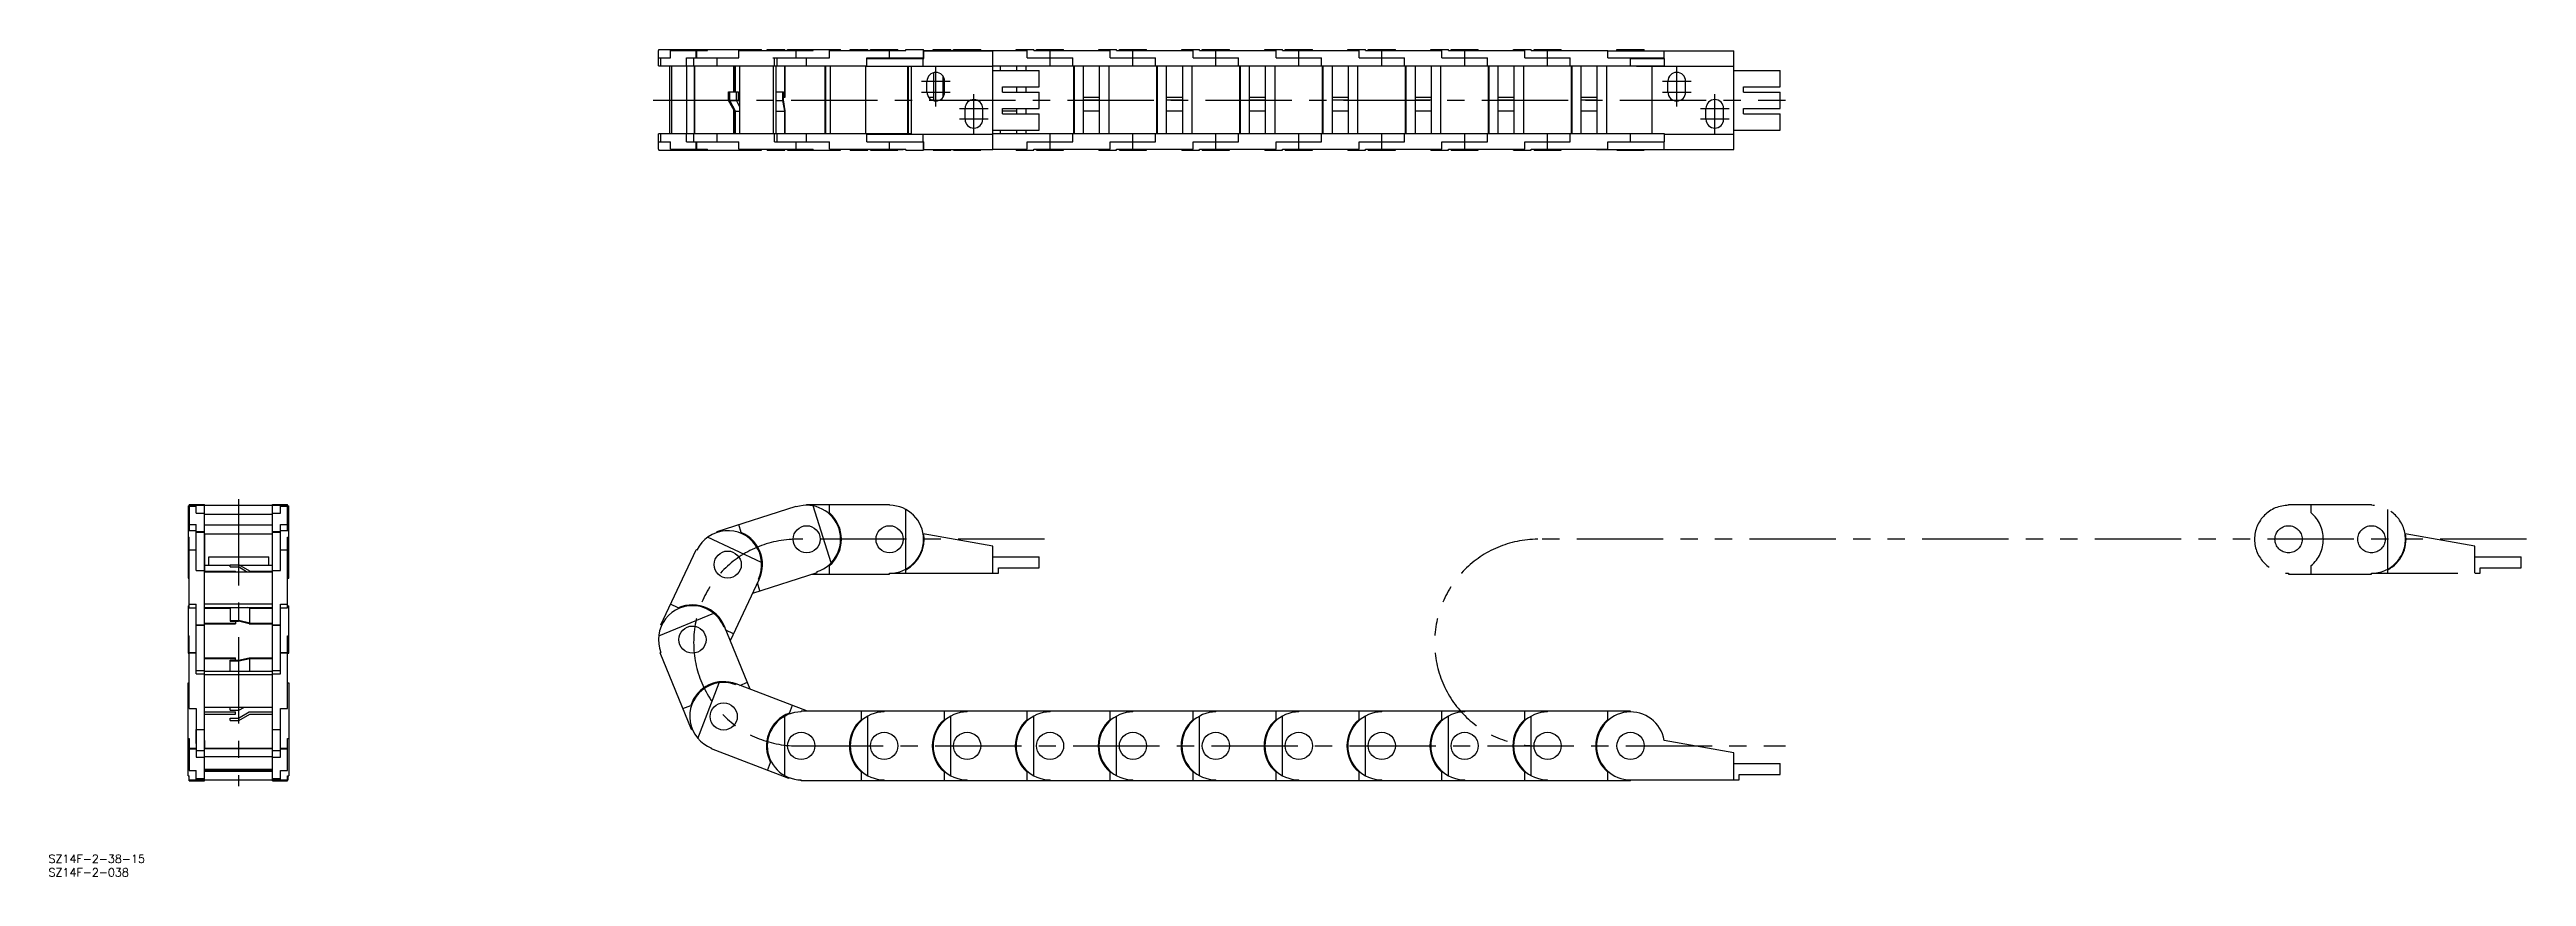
# Model space of a CAD drawing. Extents: x -69 to 842, y -35 to 269.
import ezdxf

# ---------------------------------------------------------------- set-up
doc = ezdxf.new("R2010")
doc.units = 0
doc.linetypes.add('CENTER', pattern=[50.8, 31.75, -6.35, 6.35, -6.35])
doc.linetypes.add('PHANTOM', pattern=[63.5, 31.75, -6.35, 6.35, -6.35, 6.35, -6.35])
doc.layers.get('0').update_dxf_attribs({"linetype": 'CONTINUOUS'})
doc.layers.add('CENTER', color=1, linetype='CENTER')
doc.styles.get("Standard").update_dxf_attribs({"font": 'txt.shx', "height": 3, "bigfont": 'bigfont.shx'})

msp = doc.modelspace()

# ---------------------------------------------------------------- linework, layer by layer
at = {"color": 7, "linetype": 'CONTINUOUS'}
for p, q in [((154.49, 262.97), (154.49, 268.58)), ((154.49, 268.58), (154.57, 268.58)), ((154.49, 265.97), (158.95, 265.97)), ((154.49, 265.97), (155.4, 265.97)), ((154.57, 268.97), (192.43, 268.97)), ((154.57, 268.58), (154.57, 268.97)), ((155.4, 262.97), (155.4, 265.97)), ((158.95, 268.58), (172.58, 268.58)), ((158.95, 265.97), (158.95, 268.58)), ((164.82, 265.97), (184, 265.97)), ((164.82, 262.97), (164.82, 265.97)), ((167.46, 262.97), (167.46, 265.97)), ((168.37, 265.97), (168.37, 268.58)), ((168.64, 265.97), (168.64, 268.58)), ((170.62, 265.97), (176.05, 265.97)), ((170.62, 265.97), (170.62, 265.97)), ((172.58, 268.58), (172.58, 268.97)), ((176.05, 262.97), (176.05, 265.97)), ((184, 268.58), (211.36, 268.58)), ((184, 265.97), (184, 268.58)), ((192.43, 268.58), (192.43, 268.97)), ((194.5, 268.97), (201, 268.97)), ((194.5, 268.58), (194.5, 268.97)), ((196.5, 265.97), (217.35, 265.97)), ((197.14, 262.97), (197.14, 265.97)), ((198.09, 262.97), (198.09, 265.97)), ((201, 268.58), (201, 268.97)), ((202, 268.97), (221.5, 268.97)), ((202, 268.58), (202, 268.97)), ((204, 268.58), (204, 268.97)), ((205.09, 265.97), (205.09, 268.58)), ((205.18, 265.97), (205.18, 268.58)), ((208.72, 265.97), (209, 265.97)), ((208.72, 265.97), (208.72, 265.97)), ((209, 262.97), (209, 265.97)), ((211.36, 268.58), (211.36, 268.97)), ((217.35, 268.58), (245.5, 268.58)), ((217.35, 265.97), (217.35, 268.58)), ((221.5, 268.58), (221.5, 268.97)), ((225, 268.97), (231.5, 268.97)), ((225, 268.58), (225, 268.97)), ((231.15, 265.97), (243.05, 265.97)), ((231.15, 262.97), (231.15, 265.97)), ((231.15, 265.62), (252.04, 265.62)), ((231.5, 268.58), (231.5, 268.97)), ((232.5, 268.97), (242.5, 268.97)), ((232.5, 268.58), (232.5, 268.97)), ((234.5, 265.62), (234.5, 265.97)), ((239.5, 265.97), (239.5, 268.58)), ((242.5, 268.58), (242.5, 268.97)), ((243.05, 265.97), (252, 265.97)), ((243.05, 265.97), (243.05, 265.97)), ((244.5, 265.62), (244.5, 265.97)), ((245.5, 268.97), (252, 268.97)), ((245.5, 268.58), (245.5, 268.97)), ((245.5, 265.62), (245.5, 265.97)), ((251.83, 262.8), (251.83, 265.62)), ((252, 265.97), (252, 268.97)), ((252, 268.58), (259.65, 268.58)), ((252, 268.45), (277.5, 268.45)), ((252.04, 265.62), (252.04, 268.45)), ((255.5, 268.97), (262, 268.97)), ((255.5, 268.58), (255.5, 268.97)), ((259.65, 268.45), (259.65, 268.58)), ((262, 268.58), (262, 268.97)), ((262, 268.58), (290.15, 268.58)), ((263, 268.97), (273, 268.97)), ((263, 268.58), (263, 268.97)), ((268, 268.45), (268, 268.58)), ((273, 268.58), (273, 268.97)), ((277.5, 232.15), (277.5, 268.45)), ((286, 268.97), (292.5, 268.97)), ((286, 268.58), (286, 268.97)), ((290.15, 265.97), (290.15, 268.58)), ((290.15, 265.97), (306.85, 265.97)), ((292.5, 268.58), (292.5, 268.97)), ((292.5, 268.58), (320.65, 268.58)), ((293.5, 268.97), (303.5, 268.97)), ((293.5, 268.58), (293.5, 268.97)), ((298.5, 262.97), (298.5, 268.58)), ((303.5, 268.58), (303.5, 268.97)), ((306.85, 262.97), (306.85, 265.97)), ((316.5, 268.97), (323, 268.97)), ((316.5, 268.58), (316.5, 268.97)), ((320.65, 265.97), (320.65, 268.58)), ((320.65, 265.97), (337.35, 265.97)), ((323, 268.58), (323, 268.97)), ((323, 268.58), (351.15, 268.58)), ((324, 268.97), (334, 268.97)), ((324, 268.58), (324, 268.97)), ((329, 262.97), (329, 268.58)), ((334, 268.58), (334, 268.97)), ((337.35, 262.97), (337.35, 265.97)), ((347, 268.97), (353.5, 268.97)), ((347, 268.58), (347, 268.97)), ((351.15, 265.97), (351.15, 268.58)), ((351.15, 265.97), (367.85, 265.97)), ((353.5, 268.58), (353.5, 268.97)), ((353.5, 268.58), (381.65, 268.58)), ((354.5, 268.97), (364.5, 268.97)), ((354.5, 268.58), (354.5, 268.97)), ((359.5, 262.97), (359.5, 268.58)), ((364.5, 268.58), (364.5, 268.97)), ((367.85, 262.97), (367.85, 265.97)), ((377.5, 268.97), (384, 268.97)), ((377.5, 268.58), (377.5, 268.97)), ((381.65, 265.97), (381.65, 268.58)), ((381.65, 265.97), (398.35, 265.97)), ((384, 268.58), (384, 268.97)), ((384, 268.58), (412.15, 268.58)), ((385, 268.97), (395, 268.97)), ((385, 268.58), (385, 268.97)), ((390, 262.97), (390, 268.58)), ((395, 268.58), (395, 268.97)), ((398.35, 262.97), (398.35, 265.97)), ((408, 268.97), (414.5, 268.97)), ((408, 268.58), (408, 268.97)), ((412.15, 265.97), (412.15, 268.58)), ((412.15, 265.97), (428.85, 265.97)), ((414.5, 268.58), (414.5, 268.97)), ((414.5, 268.58), (442.65, 268.58)), ((415.5, 268.97), (425.5, 268.97)), ((415.5, 268.58), (415.5, 268.97)), ((420.5, 262.97), (420.5, 268.58)), ((425.5, 268.58), (425.5, 268.97)), ((428.85, 262.97), (428.85, 265.97)), ((438.5, 268.97), (445, 268.97)), ((438.5, 268.58), (438.5, 268.97)), ((442.65, 265.97), (442.65, 268.58)), ((442.65, 265.97), (459.35, 265.97)), ((445, 268.58), (445, 268.97)), ((445, 268.58), (473.15, 268.58)), ((446, 268.97), (456, 268.97)), ((446, 268.58), (446, 268.97)), ((451, 262.97), (451, 268.58)), ((456, 268.58), (456, 268.97)), ((459.35, 262.97), (459.35, 265.97)), ((469, 268.97), (475.5, 268.97)), ((469, 268.58), (469, 268.97)), ((473.15, 265.97), (473.15, 268.58)), ((473.15, 265.97), (489.85, 265.97)), ((475.5, 268.58), (475.5, 268.97)), ((475.5, 268.58), (503.65, 268.58)), ((476.5, 268.97), (486.5, 268.97)), ((476.5, 268.58), (476.5, 268.97)), ((481.5, 262.97), (481.5, 268.58)), ((486.5, 268.58), (486.5, 268.97)), ((489.85, 262.97), (489.85, 265.97)), ((503.65, 265.97), (503.65, 268.58)), ((503.65, 268.45), (550, 268.45)), ((503.65, 265.97), (524.5, 265.97)), ((507, 268.97), (517, 268.97)), ((507, 268.45), (507, 268.97)), ((512, 262.97), (512, 265.97)), ((512, 265.62), (524.54, 265.62)), ((517, 268.45), (517, 268.97)), ((524.33, 265.62), (524.33, 268.45)), ((524.5, 262.97), (524.5, 265.62)), ((524.54, 262.8), (524.54, 265.62)), ((550, 232.15), (550, 268.45)), ((154.49, 262.97), (231.15, 262.97)), ((158.71, 237.97), (158.71, 262.97)), ((159.39, 237.97), (159.39, 262.97)), ((164.92, 237.97), (164.92, 262.97)), ((167.78, 237.97), (167.78, 262.97)), ((167.89, 237.97), (167.89, 262.97)), ((182.23, 253.47), (182.23, 262.97)), ((182.44, 253.47), (182.44, 262.97)), ((182.79, 253.47), (182.79, 262.97)), ((184.47, 237.97), (184.47, 262.97)), ((196.85, 237.97), (196.85, 262.97)), ((197.81, 237.97), (197.81, 262.97)), ((200.91, 251.47), (200.91, 262.97)), ((201.15, 251.47), (201.15, 262.97)), ((215.75, 237.97), (215.75, 262.97)), ((216, 237.97), (216, 262.97)), ((217.75, 237.97), (217.75, 262.97)), ((230.75, 237.97), (230.75, 262.97)), ((230.75, 262.8), (277.5, 262.8)), ((246.25, 237.97), (246.25, 262.8)), ((246.5, 237.97), (246.5, 262.8)), ((247.5, 237.8), (247.5, 262.8)), ((253.25, 253.3), (253.25, 257.3)), ((255.75, 250.14), (255.75, 260.46)), ((259.25, 251.57), (259.25, 259.03)), ((259.75, 253.3), (259.75, 257.3)), ((277.5, 262.97), (524.5, 262.97)), ((277.5, 261.3), (294.5, 261.3)), ((280.25, 261.3), (280.25, 262.97)), ((281, 255.3), (294.5, 255.3)), ((281, 253.3), (281, 255.3)), ((286.25, 261.3), (286.25, 262.97)), ((286.25, 253.3), (286.25, 255.3)), ((289.75, 261.3), (289.75, 262.97)), ((289.75, 253.3), (289.75, 255.3)), ((294.5, 255.3), (294.5, 261.3)), ((307.25, 237.97), (307.25, 262.97)), ((307.5, 237.97), (307.5, 262.97)), ((310.75, 262.97), (310.75, 237.97)), ((316.75, 237.97), (316.75, 262.97)), ((320.25, 237.97), (320.25, 262.97)), ((337.75, 237.97), (337.75, 262.97)), ((338, 237.97), (338, 262.97)), ((341.25, 262.97), (341.25, 237.97)), ((347.25, 262.97), (347.25, 237.97)), ((350.75, 237.97), (350.75, 262.97)), ((368.25, 237.97), (368.25, 262.97)), ((368.5, 237.97), (368.5, 262.97)), ((371.75, 262.97), (371.75, 237.97)), ((377.75, 237.97), (377.75, 262.97)), ((381.25, 237.97), (381.25, 262.97)), ((398.75, 237.97), (398.75, 262.97)), ((399, 237.97), (399, 262.97)), ((402.25, 262.97), (402.25, 237.97)), ((408.25, 237.97), (408.25, 262.97)), ((411.75, 237.97), (411.75, 262.97)), ((429.25, 237.97), (429.25, 262.97)), ((429.5, 237.97), (429.5, 262.97)), ((432.75, 262.97), (432.75, 237.97)), ((438.75, 237.97), (438.75, 262.97)), ((442.25, 237.97), (442.25, 262.97)), ((459.75, 237.97), (459.75, 262.97)), ((460, 237.97), (460, 262.97)), ((463.25, 262.97), (463.25, 237.97)), ((469.25, 237.97), (469.25, 262.97)), ((472.75, 237.97), (472.75, 262.97)), ((490.25, 237.97), (490.25, 262.97)), ((490.5, 237.97), (490.5, 262.97)), ((493.75, 262.97), (493.75, 237.97)), ((499.75, 237.97), (499.75, 262.97)), ((503.25, 237.97), (503.25, 262.97)), ((514.24, 262.8), (514.24, 262.97)), ((514.24, 262.8), (550, 262.8)), ((520, 237.97), (520, 262.8)), ((525.75, 253.3), (525.75, 257.3)), ((532.25, 253.3), (532.25, 257.3)), ((550, 261.3), (567, 261.3)), ((553.5, 255.3), (567, 255.3)), ((553.5, 253.3), (553.5, 255.3)), ((567, 255.3), (567, 261.3)), ((180.3, 250.26), (180.3, 253.47)), ((180.3, 253.47), (183.97, 253.47)), ((182.44, 246.26), (180.3, 250.26)), ((180.7, 250.26), (180.7, 253.47)), ((182.79, 246.26), (180.7, 250.26)), ((180.7, 250.26), (183.25, 250.26)), ((182.23, 237.97), (182.23, 246.66)), ((182.44, 237.97), (182.44, 246.26)), ((182.79, 237.97), (182.79, 246.26)), ((182.79, 246.26), (184.47, 246.26)), ((183.25, 250.26), (183.25, 253.47)), ((184.47, 247.92), (183.25, 250.26)), ((183.97, 250.47), (183.97, 253.47)), ((183.97, 251.47), (184.47, 251.47)), ((184.47, 249.52), (183.97, 250.47)), ((197.81, 253.47), (200.45, 253.47)), ((197.81, 250.26), (200.2, 250.26)), ((197.81, 246.26), (200.91, 246.26)), ((200.2, 250.26), (200.2, 253.47)), ((200.91, 246.26), (200.2, 250.26)), ((200.45, 250.47), (200.45, 253.47)), ((200.45, 251.47), (201.15, 251.47)), ((201.15, 246.47), (200.45, 250.47)), ((200.91, 237.97), (200.91, 246.26)), ((201.15, 237.97), (201.15, 246.47)), ((253.81, 251.47), (255.75, 251.47)), ((254.89, 250.47), (255.75, 250.47)), ((267.25, 243.3), (267.25, 247.3)), ((273.75, 243.3), (273.75, 247.3)), ((281, 253.3), (294.5, 253.3)), ((281, 247.3), (294.5, 247.3)), ((281, 245.3), (281, 247.3)), ((281, 246.47), (286.25, 246.47)), ((286.25, 245.3), (286.25, 247.3)), ((289.75, 245.3), (289.75, 247.3)), ((294.5, 247.3), (294.5, 253.3)), ((310.75, 251.47), (316.75, 251.47)), ((310.75, 250.47), (316.75, 250.47)), ((310.75, 246.47), (316.75, 246.47)), ((341.25, 251.47), (347.25, 251.47)), ((341.25, 250.47), (347.25, 250.47)), ((341.25, 246.47), (347.25, 246.47)), ((371.75, 251.47), (377.75, 251.47)), ((371.75, 250.47), (377.75, 250.47)), ((371.75, 246.47), (377.75, 246.47)), ((402.25, 251.47), (408.25, 251.47)), ((402.25, 250.47), (408.25, 250.47)), ((402.25, 246.47), (408.25, 246.47)), ((432.75, 251.47), (438.75, 251.47)), ((432.75, 250.47), (438.75, 250.47)), ((432.75, 246.47), (438.75, 246.47)), ((463.25, 251.47), (469.25, 251.47)), ((463.25, 250.47), (469.25, 250.47)), ((463.25, 246.47), (469.25, 246.47)), ((493.75, 251.47), (499.75, 251.47)), ((493.75, 250.47), (499.75, 250.47)), ((493.75, 246.47), (499.75, 246.47)), ((539.75, 243.3), (539.75, 247.3)), ((546.25, 243.3), (546.25, 247.3)), ((553.5, 253.3), (567, 253.3)), ((553.5, 247.3), (567, 247.3)), ((553.5, 245.3), (553.5, 247.3)), ((567, 247.3), (567, 253.3)), ((247.5, 237.97), (154.49, 237.97)), ((154.49, 232.37), (154.49, 237.97)), ((155.4, 234.97), (155.4, 237.97)), ((164.82, 234.97), (164.82, 237.97)), ((167.46, 234.97), (167.46, 237.97)), ((176.05, 234.97), (176.05, 237.97)), ((197.14, 234.97), (197.14, 237.97)), ((198.09, 234.98), (198.09, 237.97)), ((209, 234.97), (209, 237.97)), ((231.15, 234.97), (231.15, 237.97)), ((231.15, 237.8), (277.5, 237.8)), ((237.5, 237.8), (237.5, 237.97)), ((245.85, 237.8), (245.85, 237.97)), ((251.83, 234.97), (251.83, 237.8)), ((277.5, 239.3), (294.5, 239.3)), ((524.5, 237.97), (277.5, 237.97)), ((280.25, 237.97), (280.25, 239.3)), ((281, 245.3), (294.5, 245.3)), ((286.25, 237.97), (286.25, 239.3)), ((289.75, 237.97), (289.75, 239.3)), ((294.5, 239.3), (294.5, 245.3)), ((298.5, 232.37), (298.5, 237.97)), ((306.85, 234.97), (306.85, 237.97)), ((329, 232.37), (329, 237.97)), ((337.35, 234.97), (337.35, 237.97)), ((359.5, 232.37), (359.5, 237.97)), ((367.85, 234.97), (367.85, 237.97)), ((390, 232.37), (390, 237.97)), ((398.35, 234.97), (398.35, 237.97)), ((420.5, 232.37), (420.5, 237.97)), ((428.85, 234.97), (428.85, 237.97)), ((451, 232.37), (451, 237.97)), ((459.35, 234.97), (459.35, 237.97)), ((481.5, 232.37), (481.5, 237.97)), ((489.85, 234.97), (489.85, 237.97)), ((512, 234.97), (512, 237.97)), ((524.5, 234.97), (524.5, 237.97)), ((524.5, 237.8), (550, 237.8)), ((524.54, 234.97), (524.54, 237.8)), ((550, 239.3), (567, 239.3)), ((553.5, 245.3), (567, 245.3)), ((567, 239.3), (567, 245.3)), ((154.49, 234.98), (155.4, 234.98)), ((154.49, 234.97), (158.95, 234.97)), ((154.49, 232.37), (154.57, 232.37)), ((154.57, 231.97), (154.57, 232.37)), ((154.57, 231.97), (192.43, 231.97)), ((158.95, 232.37), (158.95, 234.97)), ((158.95, 232.37), (172.58, 232.37)), ((164.82, 234.97), (184, 234.97)), ((168.37, 232.37), (168.37, 234.97)), ((168.64, 232.37), (168.64, 234.97)), ((170.62, 234.98), (176.14, 234.98)), ((170.62, 234.97), (170.62, 234.98)), ((172.58, 231.97), (172.58, 232.37)), ((184, 232.37), (184, 234.97)), ((184, 232.37), (211.36, 232.37)), ((192.43, 231.97), (192.43, 232.37)), ((194.5, 231.97), (194.5, 232.37)), ((194.5, 231.97), (201, 231.97)), ((197.14, 234.97), (217.35, 234.97)), ((201, 231.97), (201, 232.37)), ((202, 231.97), (202, 232.37)), ((202, 231.97), (221.5, 231.97)), ((204, 231.97), (204, 232.37)), ((205.09, 232.37), (205.09, 234.97)), ((205.18, 232.37), (205.18, 234.97)), ((208.72, 234.98), (209, 234.98)), ((208.72, 234.97), (208.72, 234.98)), ((211.36, 231.97), (211.36, 232.37)), ((217.35, 232.37), (217.35, 234.97)), ((217.35, 232.37), (245.5, 232.37)), ((221.5, 231.97), (221.5, 232.37)), ((225, 231.97), (225, 232.37)), ((225, 231.97), (231.5, 231.97)), ((231.15, 234.97), (252.04, 234.97)), ((231.5, 231.97), (231.5, 232.37)), ((232.5, 231.97), (232.5, 232.37)), ((232.5, 231.97), (242.5, 231.97)), ((234.5, 232.15), (234.5, 232.37)), ((234.5, 232.15), (244.5, 232.15)), ((239.5, 232.37), (239.5, 234.97)), ((242.5, 231.97), (242.5, 232.15)), ((243.05, 234.98), (251.83, 234.98)), ((243.05, 234.97), (243.05, 234.98)), ((244.5, 232.15), (244.5, 232.37)), ((245.5, 231.97), (245.5, 232.37)), ((245.5, 231.97), (252, 231.97)), ((252, 231.97), (252, 234.97)), ((252, 232.15), (277.5, 232.15)), ((252.04, 232.15), (252.04, 234.97)), ((255.5, 231.97), (255.5, 232.15)), ((255.5, 231.97), (262, 231.97)), ((262, 231.97), (262, 232.15)), ((263, 231.97), (263, 232.15)), ((263, 231.97), (273, 231.97)), ((273, 231.97), (273, 232.15)), ((277.5, 232.37), (290.15, 232.37)), ((286, 231.97), (286, 232.37)), ((286, 231.97), (292.5, 231.97)), ((290.15, 234.97), (306.85, 234.97)), ((290.15, 232.37), (290.15, 234.97)), ((292.5, 232.37), (320.65, 232.37)), ((292.5, 231.97), (292.5, 232.37)), ((293.5, 231.97), (293.5, 232.37)), ((293.5, 231.97), (303.5, 231.97)), ((303.5, 231.97), (303.5, 232.37)), ((316.5, 231.97), (316.5, 232.37)), ((316.5, 231.97), (323, 231.97)), ((320.65, 234.97), (337.35, 234.97)), ((320.65, 232.37), (320.65, 234.97)), ((323, 232.37), (351.15, 232.37)), ((323, 231.97), (323, 232.37)), ((324, 231.97), (324, 232.37)), ((324, 231.97), (334, 231.97)), ((334, 231.97), (334, 232.37)), ((347, 231.97), (347, 232.37)), ((347, 231.97), (353.5, 231.97)), ((351.15, 234.97), (367.85, 234.97)), ((351.15, 232.37), (351.15, 234.97)), ((353.5, 232.37), (381.65, 232.37)), ((353.5, 231.97), (353.5, 232.37)), ((354.5, 231.97), (354.5, 232.37)), ((354.5, 231.97), (364.5, 231.97)), ((364.5, 231.97), (364.5, 232.37)), ((377.5, 231.97), (377.5, 232.37)), ((377.5, 231.97), (384, 231.97)), ((381.65, 234.97), (398.35, 234.97)), ((381.65, 232.37), (381.65, 234.97)), ((384, 232.37), (412.15, 232.37)), ((384, 231.97), (384, 232.37)), ((385, 231.97), (385, 232.37)), ((385, 231.97), (395, 231.97)), ((395, 231.97), (395, 232.37)), ((408, 231.97), (408, 232.37)), ((408, 231.97), (414.5, 231.97)), ((412.15, 234.97), (428.85, 234.97)), ((412.15, 232.37), (412.15, 234.97)), ((414.5, 232.37), (442.65, 232.37)), ((414.5, 231.97), (414.5, 232.37)), ((415.5, 231.97), (415.5, 232.37)), ((415.5, 231.97), (425.5, 231.97)), ((425.5, 231.97), (425.5, 232.37)), ((438.5, 231.97), (438.5, 232.37)), ((438.5, 231.97), (445, 231.97)), ((442.65, 234.97), (459.35, 234.97)), ((442.65, 232.37), (442.65, 234.97)), ((445, 232.37), (473.15, 232.37)), ((445, 231.97), (445, 232.37)), ((446, 231.97), (446, 232.37)), ((446, 231.97), (456, 231.97)), ((456, 231.97), (456, 232.37)), ((469, 231.97), (469, 232.37)), ((469, 231.97), (475.5, 231.97)), ((473.15, 234.97), (489.85, 234.97)), ((473.15, 232.37), (473.15, 234.97)), ((475.5, 232.37), (503.65, 232.37)), ((475.5, 231.97), (475.5, 232.37)), ((476.5, 231.97), (476.5, 232.37)), ((476.5, 231.97), (486.5, 231.97)), ((486.5, 231.97), (486.5, 232.37)), ((499.5, 232.15), (499.5, 232.37)), ((499.5, 232.15), (550, 232.15)), ((503.65, 234.97), (524.54, 234.97)), ((503.65, 232.37), (503.65, 234.97)), ((507, 231.97), (507, 232.15)), ((507, 231.97), (517, 231.97)), ((517, 231.97), (517, 232.15)), ((524.33, 232.15), (524.33, 234.97)), ((-18.5, 101.07), (-18.5, 74.48)), ((-18.5, 101.07), (-18.1, 101.07)), ((-18.1, 101.6), (-18.1, 91.98)), ((-18.1, 101.6), (-12.5, 101.6)), ((-18.1, 101.3), (18.1, 101.3)), ((-18.1, 100.99), (-15.5, 100.99)), ((-15.5, 98.44), (-15.5, 101.6)), ((-12.5, 0), (-12.5, 101.6)), ((12.5, 0), (12.5, 101.6)), ((12.5, 101.6), (18.1, 101.6)), ((15.5, 98.44), (15.5, 101.6)), ((15.5, 100.99), (18.1, 100.99)), ((18.1, 91.98), (18.1, 101.6)), ((18.1, 101.07), (18.5, 101.07)), ((18.5, 74.48), (18.5, 101.07)), ((176.05, 91.67), (205.09, 100.99)), ((205.18, 100.7), (205.09, 100.99)), ((209, 101.6), (239.5, 101.6)), ((209, 101.3), (209, 101.6)), ((218.06, 80.19), (211.36, 101.07)), ((217.35, 98.5), (217.35, 101.6)), ((239.5, 101.3), (239.5, 101.6)), ((-18.5, 93.8), (-18.1, 93.8)), ((-18.5, 91.98), (-15.5, 91.98)), ((-18.1, 94.22), (-15.5, 94.22)), ((-15.5, 98.44), (-12.5, 98.44)), ((-15.5, 77.37), (-15.5, 94.22)), ((-15.5, 87.79), (-15.5, 91.98)), ((-15.5, 91.67), (-12.5, 91.67)), ((-15.5, 91.39), (-12.5, 91.39)), ((-12.5, 98.03), (12.5, 98.03)), ((-12.5, 94.06), (12.5, 94.06)), ((12.5, 98.44), (15.5, 98.44)), ((12.5, 91.67), (15.5, 91.67)), ((12.5, 91.39), (15.5, 91.39)), ((15.49, 87.79), (15.49, 91.98)), ((15.5, 77.37), (15.5, 94.22)), ((15.5, 94.22), (18.1, 94.22)), ((15.5, 91.98), (18.5, 91.98)), ((18.1, 93.8), (18.5, 93.8)), ((176.14, 91.39), (176.05, 91.67)), ((184.95, 91.27), (184, 94.22)), ((245.5, 77.83), (245.5, 99.77)), ((-18.5, 89.58), (-18.1, 89.58)), ((-18.5, 84.48), (-18.1, 84.48)), ((-18.1, 63.56), (-18.1, 89.58)), ((-18.1, 84.93), (-15.5, 84.93)), ((-15.5, 87.79), (-15.5, 87.79)), ((-12.5, 90.82), (12.5, 90.82)), ((-12.33, 77.1), (-12.33, 90.82)), ((-10.83, 82.3), (11.17, 82.3)), ((-10.83, 79.3), (-10.83, 82.3)), ((11.17, 79.3), (11.17, 82.3)), ((15.49, 87.79), (15.5, 87.79)), ((15.5, 84.93), (18.1, 84.93)), ((18.1, 63.56), (18.1, 89.58)), ((18.1, 89.58), (18.5, 89.58)), ((18.1, 84.48), (18.5, 84.48)), ((155.4, 57.32), (168.37, 84.93)), ((168.64, 84.8), (168.37, 84.93)), ((192.43, 80.25), (172.58, 89.58)), ((277.5, 86.3), (251.83, 90.83)), ((277.5, 76.3), (277.5, 86.3)), ((277.5, 82.3), (294.5, 82.3)), ((294.5, 78.3), (294.5, 82.3)), ((-18.5, 74.48), (-18.1, 74.48)), ((-15.5, 77.37), (-12.5, 77.37)), ((-12.5, 77.1), (-1, 77.1)), ((-12.5, 76.88), (12.5, 76.88)), ((-12.33, 79.3), (-3, 79.3)), ((-3, 79.41), (0.21, 79.41)), ((-3, 78.61), (-3, 79.41)), ((-3, 78.61), (0, 78.61)), ((-1, 76.88), (-1, 77.1)), ((2.99, 76.88), (0, 78.61)), ((4.21, 77.1), (0.21, 79.41)), ((0.4, 79.3), (12.5, 79.3)), ((4.21, 77.1), (12.5, 77.1)), ((12.5, 77.37), (15.5, 77.37)), ((18.1, 74.48), (18.5, 74.48)), ((180.96, 51.51), (191.54, 74.04)), ((189.17, 69), (212.91, 76.61)), ((191.54, 74.04), (191.27, 74.17)), ((211, 76), (239.5, 76)), ((212.91, 76.61), (212.82, 76.9)), ((217.35, 76), (217.35, 79.1)), ((239.5, 76.3), (279.5, 76.3)), ((239.5, 76), (239.5, 76.3)), ((245.5, 76.3), (245.5, 77.61)), ((279.5, 78.3), (294.5, 78.3)), ((279.5, 76.3), (279.5, 78.3)), ((-18.5, 64.38), (-18.5, 46.88)), ((-18.5, 64.38), (-18.1, 64.38)), ((-18.1, 64.88), (-15.5, 64.88)), ((-15.5, 39.32), (-15.5, 64.88)), ((-12.5, 65.11), (12.5, 65.11)), ((15.5, 39.32), (15.5, 64.88)), ((15.5, 64.88), (18.1, 64.88)), ((18.1, 64.38), (18.5, 64.38)), ((18.5, 46.88), (18.5, 64.38)), ((161.76, 63.56), (158.95, 64.88)), ((191.82, 69.85), (190.87, 72.8)), ((-18.1, 63.56), (-15.5, 63.56)), ((-15.5, 57.32), (-12.5, 57.32)), ((-15.5, 57.2), (-12.5, 57.2)), ((-15.5, 50.65), (-15.5, 57.2)), ((-12.5, 63.67), (12.5, 63.67)), ((-12.5, 63.42), (-3, 63.42)), ((-12.5, 57.99), (-1, 57.99)), ((-12.5, 57.65), (-1, 57.65)), ((-3, 63.67), (-3, 58.63)), ((-3, 58.97), (0.21, 58.97)), ((-3, 58.63), (0, 58.63)), ((-1, 58.63), (-1, 57.65)), ((4, 57.65), (0, 58.63)), ((0.21, 58.97), (0.21, 63.67)), ((4.21, 57.99), (0.21, 58.97)), ((4.21, 63.42), (3.21, 63.67)), ((4, 57.65), (12.5, 57.65)), ((4.21, 57.99), (4.21, 63.42)), ((4.21, 63.42), (12.5, 63.42)), ((4.21, 57.99), (12.5, 57.99)), ((12.5, 57.32), (15.5, 57.32)), ((12.5, 57.2), (15.5, 57.2)), ((15.49, 50.65), (15.49, 57.2)), ((15.5, 63.56), (18.1, 63.56)), ((154.57, 53.3), (174.88, 61.57)), ((155.67, 57.2), (155.4, 57.32)), ((178.56, 56.59), (178.84, 56.71)), ((188.24, 33.62), (178.84, 56.71)), ((182.12, 53.99), (179.32, 55.31)), ((-18.5, 53.3), (-18.1, 53.3)), ((-18.5, 46.88), (-18.1, 46.88)), ((-18.1, 26.54), (-18.1, 53.3)), ((-18.1, 47.17), (-15.5, 47.17)), ((-18.1, 47.05), (-15.5, 47.05)), ((-15.5, 50.65), (-15.5, 50.65)), ((15.49, 50.65), (15.5, 50.65)), ((15.5, 47.17), (18.1, 47.17)), ((15.5, 47.05), (18.1, 47.05)), ((18.1, 26.54), (18.1, 53.3)), ((18.1, 53.3), (18.5, 53.3)), ((18.1, 46.88), (18.5, 46.88)), ((155.13, 47.05), (155.41, 47.17)), ((166.63, 18.8), (155.13, 47.05)), ((-15.5, 40.49), (-12.5, 40.49)), ((-15.5, 39.32), (-12.5, 39.32)), ((-12.5, 45.25), (-1, 45.25)), ((-12.5, 44.95), (-1, 44.95)), ((-12.5, 40.25), (12.5, 40.25)), ((-12.5, 39.06), (12.5, 39.06)), ((-3, 44.38), (0, 44.38)), ((-3, 40.25), (-3, 44.38)), ((-3, 44.07), (0.21, 44.07)), ((-1, 44.38), (-1, 45.25)), ((0, 44.38), (4, 45.25)), ((0.21, 44.07), (4.21, 44.95)), ((0.21, 40.25), (0.21, 44.07)), ((4, 45.25), (12.5, 45.25)), ((4.21, 44.95), (12.5, 44.95)), ((4.21, 40.25), (4.21, 44.95)), ((12.5, 40.49), (15.49, 40.49)), ((12.5, 39.32), (15.5, 39.32)), ((-18.5, 1.83), (-18.5, 36.01)), ((-18.5, 36.01), (-18.1, 36.01)), ((18.1, 36.01), (18.5, 36.01)), ((18.5, 36.01), (18.5, 1.83)), ((163.48, 26.54), (166.35, 27.71)), ((168.98, 15.51), (176.77, 36.01)), ((182.93, 35.32), (183.03, 35.6)), ((209.35, 25.6), (183.03, 35.6)), ((184.43, 35.07), (187.19, 36.19)), ((202.64, 24.83), (203.74, 27.73)), ((-18.1, 26.54), (-15.5, 26.54)), ((-15.5, 26.54), (-15.5, 8.7)), ((-15.5, 18.8), (-12.5, 18.8)), ((-15.5, 13.69), (-15.5, 18.8)), ((-12.5, 27.02), (12.5, 27.02)), ((-12.5, 25.3), (-1, 25.3)), ((-12.5, 24.5), (-1, 24.5)), ((-3, 25.93), (-3, 27.02)), ((-3, 25.93), (0.21, 25.93)), ((-3, 22.99), (0, 22.99)), ((-3, 22.19), (-3, 22.99)), ((-3, 22.19), (0.21, 22.19)), ((-1, 24.5), (-1, 25.3)), ((0, 22.99), (4, 25.3)), ((0.21, 25.93), (2.24, 27.02)), ((0.21, 25.93), (0.21, 27.02)), ((0.21, 22.19), (4.21, 24.5)), ((4, 25.3), (12.5, 25.3)), ((4.21, 24.5), (12.5, 24.5)), ((12.5, 18.8), (15.5, 18.8)), ((15.49, 13.69), (15.49, 18.92)), ((15.5, 8.7), (15.5, 26.54)), ((15.5, 26.54), (18.1, 26.54)), ((166.63, 18.8), (166.91, 18.92)), ((201, 1.83), (201, 23.77)), ((512, 25.6), (207, 25.6)), ((207, 25.3), (207, 25.6)), ((229.15, 22.5), (229.15, 25.6)), ((231.5, 1.83), (231.5, 23.77)), ((237.5, 25.3), (237.5, 25.6)), ((259.65, 22.5), (259.65, 25.6)), ((262, 1.83), (262, 23.77)), ((268, 25.3), (268, 25.6)), ((290.15, 22.5), (290.15, 25.6)), ((292.5, 1.83), (292.5, 23.77)), ((298.5, 25.3), (298.5, 25.6)), ((320.65, 22.5), (320.65, 25.6)), ((323, 1.83), (323, 23.77)), ((329, 25.3), (329, 25.6)), ((351.15, 22.5), (351.15, 25.6)), ((353.5, 1.83), (353.5, 23.77)), ((359.5, 25.3), (359.5, 25.6)), ((381.65, 22.5), (381.65, 25.6)), ((384, 1.83), (384, 23.77)), ((390, 25.3), (390, 25.6)), ((412.15, 22.5), (412.15, 25.6)), ((414.5, 1.83), (414.5, 23.77)), ((420.5, 25.3), (420.5, 25.6)), ((442.65, 22.5), (442.65, 25.6)), ((445, 1.83), (445, 23.77)), ((451, 25.3), (451, 25.6)), ((473.15, 22.5), (473.15, 25.6)), ((475.5, 1.83), (475.5, 23.77)), ((481.5, 25.3), (481.5, 25.6)), ((503.65, 22.5), (503.65, 25.6)), ((512, 25.3), (512, 25.6)), ((-18.5, 15.51), (-18.1, 15.51)), ((-18.1, 15.51), (-18.1, 3.8)), ((-18.1, 11.95), (-15.5, 11.95)), ((-18.1, 11.67), (-15.5, 11.67)), ((-15.5, 13.69), (-15.5, 13.69)), ((-15.5, 11.13), (-12.5, 11.13)), ((-12.5, 14.79), (-12.33, 14.79)), ((-12.5, 11.93), (12.5, 11.93)), ((-12.5, 11.79), (12.5, 11.79)), ((-12.33, 11.93), (-12.33, 14.79)), ((12.5, 11.13), (15.5, 11.13)), ((15.49, 13.69), (15.5, 13.69)), ((15.5, 11.95), (18.1, 11.95)), ((15.5, 11.67), (18.1, 11.67)), ((18.1, 3.8), (18.1, 15.51)), ((18.1, 15.51), (18.5, 15.51)), ((173.94, 11.67), (174.05, 11.95)), ((202.45, 0.83), (173.94, 11.67)), ((550, 10.3), (524.33, 14.83)), ((550, 0.3), (550, 10.3)), ((-18.5, 1.83), (-18.1, 1.83)), ((-18.1, 3.8), (-15.5, 3.8)), ((-18.1, 0), (-18.1, 1.83)), ((-18.1, 0.3), (18.32, 0.3)), ((-18.1, 0), (-12.5, 0)), ((-15.5, 8.7), (-12.5, 8.7)), ((-15.5, 0), (-15.5, 3.8)), ((-15.5, 0.83), (-12.5, 0.83)), ((-15.5, 0.81), (-15.5, 0.83)), ((-15.5, 0.81), (-15.5, 0.81)), ((-12.5, 8.84), (12.5, 8.84)), ((-12.5, 4.22), (12.5, 4.22)), ((-12.5, 3.7), (12.5, 3.7)), ((-12.5, 3.46), (12.5, 3.46)), ((-12.33, 3.7), (-12.33, 4.22)), ((-10.83, 3.7), (-10.83, 4.22)), ((11.17, 3.7), (11.17, 4.22)), ((12.5, 8.7), (15.5, 8.7)), ((12.5, 0.83), (15.5, 0.83)), ((12.5, 0), (18.1, 0)), ((15.5, 0), (15.5, 3.8)), ((15.5, 3.8), (18.1, 3.8)), ((18.1, 1.83), (18.5, 1.83)), ((18.1, 0), (18.1, 1.83)), ((18.32, 0.3), (18.32, 1.83)), ((194.65, 3.8), (195.75, 6.7)), ((202.45, 0.83), (202.56, 1.11)), ((207, 0), (207, 0.3)), ((512, 0), (207, 0)), ((229.15, 0), (229.15, 3.1)), ((237.5, 0), (237.5, 0.3)), ((259.65, 0), (259.65, 3.1)), ((268, 0), (268, 0.3)), ((290.15, 0), (290.15, 3.1)), ((298.5, 0), (298.5, 0.3)), ((320.65, 0), (320.65, 3.1)), ((329, 0), (329, 0.3)), ((351.15, 0), (351.15, 3.1)), ((359.5, 0), (359.5, 0.3)), ((381.65, 0), (381.65, 3.1)), ((390, 0), (390, 0.3)), ((412.15, 0), (412.15, 3.1)), ((420.5, 0), (420.5, 0.3)), ((442.65, 0), (442.65, 3.1)), ((451, 0), (451, 0.3)), ((473.15, 0), (473.15, 3.1)), ((481.5, 0), (481.5, 0.3)), ((503.65, 0), (503.65, 3.1)), ((512, 0.3), (552, 0.3)), ((512, 0), (512, 0.3)), ((550, 6.3), (567, 6.3)), ((552, 2.3), (567, 2.3)), ((552, 0.3), (552, 2.3)), ((567, 2.3), (567, 6.3))]:
    msp.add_line(p, q, dxfattribs=at)
at = {"color": 3, "linetype": 'PHANTOM'}
for p, q in [((754, 101.6), (784.5, 101.6)), ((754, 101.3), (754, 101.6)), ((762.35, 98.5), (762.35, 101.6)), ((784.5, 101.3), (784.5, 101.6)), ((790.5, 77.83), (790.5, 99.77)), ((841.5, 88.8), (477.93, 88.8)), ((822.5, 86.3), (796.83, 90.83)), ((822.5, 76.3), (822.5, 86.3)), ((822.5, 82.3), (839.5, 82.3)), ((839.5, 78.3), (839.5, 82.3)), ((754, 76.3), (754, 76)), ((754, 76), (784.5, 76)), ((762.35, 76), (762.35, 79.1)), ((784.5, 76.3), (824.5, 76.3)), ((784.5, 76), (784.5, 76.3)), ((790.5, 76.3), (790.5, 77.61)), ((824.5, 78.3), (839.5, 78.3)), ((824.5, 76.3), (824.5, 78.3))]:
    msp.add_line(p, q, dxfattribs=at)
at = {"color": 7, "linetype": 'CONTINUOUS'}
for centre in [(209, 88.8), (239.5, 88.8), (179.96, 79.48), (166.99, 51.88), (178.49, 23.63), (207, 12.8), (237.5, 12.8), (268, 12.8), (298.5, 12.8), (329, 12.8), (359.5, 12.8), (390, 12.8), (420.5, 12.8), (451, 12.8), (481.5, 12.8), (512, 12.8)]:
    msp.add_circle(centre, 5, dxfattribs=at)
at = {"color": 3, "linetype": 'PHANTOM'}
for centre in [(754, 88.8), (784.5, 88.8)]:
    msp.add_circle(centre, 5, dxfattribs=at)
at = {"color": 7, "linetype": 'CONTINUOUS'}
for centre, radius, start, end in [((256.5, 257.3), 3.25, 0.00045, 179.99955), ((529, 257.3), 3.25, 0.00045, 179.99955), ((256.5, 253.3), 3.25, 180.00045, 359.99955), ((270.5, 247.3), 3.25, 0.00045, 179.99955), ((529, 253.3), 3.25, 180.00045, 359.99955), ((543, 247.3), 3.25, 0.00045, 179.99955), ((270.5, 243.3), 3.25, 180.00045, 359.99955), ((543, 243.3), 3.25, 180.00045, 359.99955), ((209, 88.8), 12.5, 287.78519, 107.78519), ((239.5, 88.8), 12.5, 270, 90), ((179.96, 79.48), 12.5, 334.83211, 154.83212), ((179.96, 79.48), 12.8, 328.50377, 67.06673), ((209, 88.8), 12.8, 310.71857, 49.28142), ((239.5, 88.8), 12.7, 298.19287, 9.00906), ((166.99, 51.88), 12.5, 22.15304, 202.15306), ((166.99, 51.88), 12.8, 15.55063, 114.11357), ((178.49, 23.63), 12.5, 69.19987, 249.19993), ((178.49, 23.63), 12.8, 69.17681, 161.43448), ((207, 12.8), 12.8, 109.91851, 208.48132), ((207, 12.8), 12.5, 90, 270), ((237.5, 12.8), 12.8, 130.71855, 229.28143), ((237.5, 12.8), 12.5, 90, 270), ((268, 12.8), 12.8, 130.71855, 229.28143), ((268, 12.8), 12.5, 90, 270), ((298.5, 12.8), 12.8, 130.71855, 229.28143), ((298.5, 12.8), 12.5, 90, 270), ((329, 12.8), 12.8, 130.71855, 229.28143), ((329, 12.8), 12.5, 90, 270), ((359.5, 12.8), 12.8, 130.71855, 229.28143), ((359.5, 12.8), 12.5, 90, 270), ((390, 12.8), 12.8, 130.71855, 229.28143), ((390, 12.8), 12.5, 90, 270), ((420.5, 12.8), 12.8, 130.71855, 229.28146), ((420.5, 12.8), 12.5, 90, 270), ((451, 12.8), 12.8, 130.71855, 229.28146), ((451, 12.8), 12.5, 90, 270), ((481.5, 12.8), 12.8, 130.71855, 229.28146), ((481.5, 12.8), 12.5, 90, 270), ((512, 12.8), 12.8, 130.71855, 229.28145), ((512, 12.8), 12.5, 9.32518, 270)]:
    msp.add_arc(centre, radius, start, end, dxfattribs=at)
at = {"color": 3, "linetype": 'PHANTOM'}
for centre, radius, start, end in [((754, 88.8), 12.5, 90, 270), ((784.5, 88.8), 12.5, 270, 90), ((754, 88.8), 12.8, 310.71854, 49.28146), ((477.93, 50.8), 38, 90, 270), ((784.5, 88.8), 12.7, 298.19287, 9.00902)]:
    msp.add_arc(centre, radius, start, end, dxfattribs=at)
at = {"layer": 'CENTER', "color": 1, "linetype": 'CENTER'}
for p, q in [((251.25, 257.3), (261.75, 257.3)), ((256.5, 248.05), (256.5, 262.55)), ((523.75, 257.3), (534.25, 257.3)), ((529, 248.05), (529, 262.55)), ((152.49, 250.3), (569, 250.3)), ((251.25, 253.3), (261.75, 253.3)), ((265.25, 247.3), (275.75, 247.3)), ((270.5, 238.05), (270.5, 252.55)), ((523.75, 253.3), (534.25, 253.3)), ((537.75, 247.3), (548.25, 247.3)), ((543, 238.05), (543, 252.55)), ((275.75, 243.3), (265.25, 243.3)), ((548.25, 243.3), (537.75, 243.3)), ((0, 103.6), (0, -2)), ((296.5, 88.8), (205.43, 88.8)), ((205.43, 12.8), (569, 12.8))]:
    msp.add_line(p, q, dxfattribs=at)
msp.add_arc((205.43, 50.8), 38, 90, 270, dxfattribs=at)

# ---------------------------------------------------------------- texts
at = {"color": 7, "linetype": 'CONTINUOUS'}
for s, p in [('SZ14F-2-38-15', (-69.84, -30.24)), ('SZ14F-2-038', (-69.84, -35.24))]:
    msp.add_text(s, height=3, dxfattribs=at).set_placement(p)

doc.saveas('drawing.dxf')
